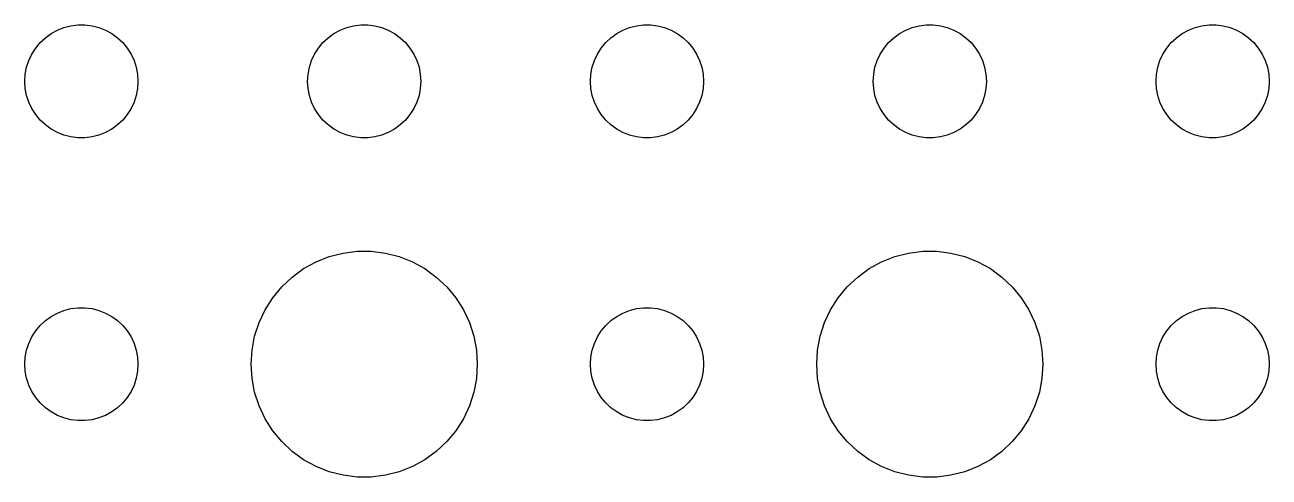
# Model space of a CAD drawing. Header units: metres. Extents: x -112 to 112, y -112 to 112.
# Drawn here: x 6 to 39, y 42.01 to 54 of the extents above; entities that cross this region are included whole.
import ezdxf

# ---------------------------------------------------------------- set-up
doc = ezdxf.new("R2010")
doc.units = ezdxf.units.M

msp = doc.modelspace()

# ---------------------------------------------------------------- linework, layer by layer
for p, q in [((6.69626, 53.7665), (6.86133, 53.8572)), ((6.86133, 53.8572), (7.03647, 53.9266)), ((7.03647, 53.9266), (7.21892, 53.9734)), ((7.21892, 53.9734), (7.40581, 53.997)), ((7.40581, 53.997), (7.59418, 53.997)), ((7.59418, 53.997), (7.78107, 53.9734)), ((7.78107, 53.9734), (7.96352, 53.9266)), ((7.96352, 53.9266), (8.13866, 53.8572)), ((8.13866, 53.8572), (8.30373, 53.7665)), ((14.1963, 53.7665), (14.3613, 53.8572)), ((14.3613, 53.8572), (14.5365, 53.9266)), ((14.5365, 53.9266), (14.7189, 53.9734)), ((14.7189, 53.9734), (14.9058, 53.997)), ((14.9058, 53.997), (15.0942, 53.997)), ((15.0942, 53.997), (15.2811, 53.9734)), ((15.2811, 53.9734), (15.4635, 53.9266)), ((15.4635, 53.9266), (15.6387, 53.8572)), ((15.6387, 53.8572), (15.8037, 53.7665)), ((21.6963, 53.7665), (21.8613, 53.8572)), ((21.8613, 53.8572), (22.0365, 53.9266)), ((22.0365, 53.9266), (22.2189, 53.9734)), ((22.2189, 53.9734), (22.4058, 53.997)), ((22.4058, 53.997), (22.5942, 53.997)), ((22.5942, 53.997), (22.7811, 53.9734)), ((22.7811, 53.9734), (22.9635, 53.9266)), ((22.9635, 53.9266), (23.1387, 53.8572)), ((23.1387, 53.8572), (23.3037, 53.7665)), ((29.1963, 53.7665), (29.3613, 53.8572)), ((29.3613, 53.8572), (29.5365, 53.9266)), ((29.5365, 53.9266), (29.7189, 53.9734)), ((29.7189, 53.9734), (29.9058, 53.997)), ((29.9058, 53.997), (30.0942, 53.997)), ((30.0942, 53.997), (30.2811, 53.9734)), ((30.2811, 53.9734), (30.4635, 53.9266)), ((30.4635, 53.9266), (30.6387, 53.8572)), ((30.6387, 53.8572), (30.8037, 53.7665)), ((36.6963, 53.7665), (36.8613, 53.8572)), ((36.8613, 53.8572), (37.0365, 53.9266)), ((37.0365, 53.9266), (37.2189, 53.9734)), ((37.2189, 53.9734), (37.4058, 53.997)), ((37.4058, 53.997), (37.5942, 53.997)), ((37.5942, 53.997), (37.7811, 53.9734)), ((37.7811, 53.9734), (37.9635, 53.9266)), ((37.9635, 53.9266), (38.1387, 53.8572)), ((38.1387, 53.8572), (38.3037, 53.7665)), ((6.28647, 53.3817), (6.40654, 53.5268)), ((6.40654, 53.5268), (6.54385, 53.6558)), ((6.54385, 53.6558), (6.69626, 53.7665)), ((8.30373, 53.7665), (8.45613, 53.6558)), ((8.45613, 53.6558), (8.59344, 53.5268)), ((8.59344, 53.5268), (8.71352, 53.3817)), ((13.7865, 53.3817), (13.9065, 53.5268)), ((13.9065, 53.5268), (14.0439, 53.6558)), ((14.0439, 53.6558), (14.1963, 53.7665)), ((15.8037, 53.7665), (15.9561, 53.6558)), ((15.9561, 53.6558), (16.0934, 53.5268)), ((16.0934, 53.5268), (16.2135, 53.3817)), ((21.2865, 53.3817), (21.4065, 53.5268)), ((21.4065, 53.5268), (21.5439, 53.6558)), ((21.5439, 53.6558), (21.6963, 53.7665)), ((23.3037, 53.7665), (23.4561, 53.6558)), ((23.4561, 53.6558), (23.5934, 53.5268)), ((23.5934, 53.5268), (23.7135, 53.3817)), ((28.7865, 53.3817), (28.9065, 53.5268)), ((28.9065, 53.5268), (29.0439, 53.6558)), ((29.0439, 53.6558), (29.1963, 53.7665)), ((30.8037, 53.7665), (30.9561, 53.6558)), ((30.9561, 53.6558), (31.0934, 53.5268)), ((31.0934, 53.5268), (31.2135, 53.3817)), ((36.2865, 53.3817), (36.4065, 53.5268)), ((36.4065, 53.5268), (36.5439, 53.6558)), ((36.5439, 53.6558), (36.6963, 53.7665)), ((38.3037, 53.7665), (38.4561, 53.6558)), ((38.4561, 53.6558), (38.5934, 53.5268)), ((38.5934, 53.5268), (38.7135, 53.3817)), ((6.10533, 53.0522), (6.18553, 53.2226)), ((6.18553, 53.2226), (6.28647, 53.3817)), ((8.71352, 53.3817), (8.81445, 53.2226)), ((8.81445, 53.2226), (8.89465, 53.0522)), ((13.6053, 53.0522), (13.6855, 53.2226)), ((13.6855, 53.2226), (13.7865, 53.3817)), ((16.2135, 53.3817), (16.3145, 53.2226)), ((16.3145, 53.2226), (16.3947, 53.0522)), ((21.1053, 53.0522), (21.1855, 53.2226)), ((21.1855, 53.2226), (21.2865, 53.3817)), ((23.7135, 53.3817), (23.8145, 53.2226)), ((23.8145, 53.2226), (23.8947, 53.0522)), ((28.6053, 53.0522), (28.6855, 53.2226)), ((28.6855, 53.2226), (28.7865, 53.3817)), ((31.2135, 53.3817), (31.3145, 53.2226)), ((31.3145, 53.2226), (31.3947, 53.0522)), ((36.1053, 53.0522), (36.1855, 53.2226)), ((36.1855, 53.2226), (36.2865, 53.3817)), ((38.7135, 53.3817), (38.8145, 53.2226)), ((38.8145, 53.2226), (38.8947, 53.0522)), ((6.01183, 52.688), (6.04712, 52.873)), ((6.04712, 52.873), (6.10533, 53.0522)), ((8.89465, 53.0522), (8.95287, 52.873)), ((8.95287, 52.873), (8.98816, 52.688)), ((13.5118, 52.688), (13.5471, 52.873)), ((13.5471, 52.873), (13.6053, 53.0522)), ((16.3947, 53.0522), (16.4529, 52.873)), ((16.4529, 52.873), (16.4882, 52.688)), ((21.0118, 52.688), (21.0471, 52.873)), ((21.0471, 52.873), (21.1053, 53.0522)), ((23.8947, 53.0522), (23.9529, 52.873)), ((23.9529, 52.873), (23.9882, 52.688)), ((28.5118, 52.688), (28.5471, 52.873)), ((28.5471, 52.873), (28.6053, 53.0522)), ((31.3947, 53.0522), (31.4529, 52.873)), ((31.4529, 52.873), (31.4882, 52.688)), ((36.0118, 52.688), (36.0471, 52.873)), ((36.0471, 52.873), (36.1053, 53.0522)), ((38.8947, 53.0522), (38.9529, 52.873)), ((38.9529, 52.873), (38.9882, 52.688)), ((6, 52.5), (6.01183, 52.688)), ((6.01183, 52.312), (6, 52.5)), ((8.98816, 52.688), (9, 52.5)), ((9, 52.5), (8.98816, 52.312)), ((13.5, 52.5), (13.5118, 52.688)), ((13.5118, 52.312), (13.5, 52.5)), ((16.4882, 52.688), (16.5, 52.5)), ((16.5, 52.5), (16.4882, 52.312)), ((21, 52.5), (21.0118, 52.688)), ((21.0118, 52.312), (21, 52.5)), ((23.9882, 52.688), (24, 52.5)), ((24, 52.5), (23.9882, 52.312)), ((28.5, 52.5), (28.5118, 52.688)), ((28.5118, 52.312), (28.5, 52.5)), ((31.4882, 52.688), (31.5, 52.5)), ((31.5, 52.5), (31.4882, 52.312)), ((36, 52.5), (36.0118, 52.688)), ((36.0118, 52.312), (36, 52.5)), ((38.9882, 52.688), (39, 52.5)), ((39, 52.5), (38.9882, 52.312)), ((6.04712, 52.127), (6.01183, 52.312)), ((8.98816, 52.312), (8.95287, 52.127)), ((13.5471, 52.127), (13.5118, 52.312)), ((16.4882, 52.312), (16.4529, 52.127)), ((21.0471, 52.127), (21.0118, 52.312)), ((23.9882, 52.312), (23.9529, 52.127)), ((28.5471, 52.127), (28.5118, 52.312)), ((31.4882, 52.312), (31.4529, 52.127)), ((36.0471, 52.127), (36.0118, 52.312)), ((38.9882, 52.312), (38.9529, 52.127)), ((6.10533, 51.9478), (6.04712, 52.127)), ((6.18553, 51.7774), (6.10533, 51.9478)), ((8.89465, 51.9478), (8.81445, 51.7774)), ((8.95287, 52.127), (8.89465, 51.9478)), ((13.6053, 51.9478), (13.5471, 52.127)), ((13.6855, 51.7774), (13.6053, 51.9478)), ((16.3947, 51.9478), (16.3145, 51.7774)), ((16.4529, 52.127), (16.3947, 51.9478)), ((21.1053, 51.9478), (21.0471, 52.127)), ((21.1855, 51.7774), (21.1053, 51.9478)), ((23.8947, 51.9478), (23.8145, 51.7774)), ((23.9529, 52.127), (23.8947, 51.9478)), ((28.6053, 51.9478), (28.5471, 52.127)), ((28.6855, 51.7774), (28.6053, 51.9478)), ((31.3947, 51.9478), (31.3145, 51.7774)), ((31.4529, 52.127), (31.3947, 51.9478)), ((36.1053, 51.9478), (36.0471, 52.127)), ((36.1855, 51.7774), (36.1053, 51.9478)), ((38.8947, 51.9478), (38.8145, 51.7774)), ((38.9529, 52.127), (38.8947, 51.9478)), ((6.28647, 51.6183), (6.18553, 51.7774)), ((6.40654, 51.4732), (6.28647, 51.6183)), ((8.71352, 51.6183), (8.59344, 51.4732)), ((8.81445, 51.7774), (8.71352, 51.6183)), ((13.7865, 51.6183), (13.6855, 51.7774)), ((13.9065, 51.4732), (13.7865, 51.6183)), ((16.2135, 51.6183), (16.0934, 51.4732)), ((16.3145, 51.7774), (16.2135, 51.6183)), ((21.2865, 51.6183), (21.1855, 51.7774)), ((21.4065, 51.4732), (21.2865, 51.6183)), ((23.7135, 51.6183), (23.5934, 51.4732)), ((23.8145, 51.7774), (23.7135, 51.6183)), ((28.7865, 51.6183), (28.6855, 51.7774)), ((28.9065, 51.4732), (28.7865, 51.6183)), ((31.2135, 51.6183), (31.0934, 51.4732)), ((31.3145, 51.7774), (31.2135, 51.6183)), ((36.2865, 51.6183), (36.1855, 51.7774)), ((36.4065, 51.4732), (36.2865, 51.6183)), ((38.7135, 51.6183), (38.5934, 51.4732)), ((38.8145, 51.7774), (38.7135, 51.6183)), ((6.54385, 51.3442), (6.40654, 51.4732)), ((6.69626, 51.2335), (6.54385, 51.3442)), ((6.86133, 51.1428), (6.69626, 51.2335)), ((8.30373, 51.2335), (8.13866, 51.1428)), ((8.45613, 51.3442), (8.30373, 51.2335)), ((8.59344, 51.4732), (8.45613, 51.3442)), ((14.0439, 51.3442), (13.9065, 51.4732)), ((14.1963, 51.2335), (14.0439, 51.3442)), ((14.3613, 51.1428), (14.1963, 51.2335)), ((15.8037, 51.2335), (15.6387, 51.1428)), ((15.9561, 51.3442), (15.8037, 51.2335)), ((16.0934, 51.4732), (15.9561, 51.3442)), ((21.5439, 51.3442), (21.4065, 51.4732)), ((21.6963, 51.2335), (21.5439, 51.3442)), ((21.8613, 51.1428), (21.6963, 51.2335)), ((23.3037, 51.2335), (23.1387, 51.1428)), ((23.4561, 51.3442), (23.3037, 51.2335)), ((23.5934, 51.4732), (23.4561, 51.3442)), ((29.0439, 51.3442), (28.9065, 51.4732)), ((29.1963, 51.2335), (29.0439, 51.3442)), ((29.3613, 51.1428), (29.1963, 51.2335)), ((30.8037, 51.2335), (30.6387, 51.1428)), ((30.9561, 51.3442), (30.8037, 51.2335)), ((31.0934, 51.4732), (30.9561, 51.3442)), ((36.5439, 51.3442), (36.4065, 51.4732)), ((36.6963, 51.2335), (36.5439, 51.3442)), ((36.8613, 51.1428), (36.6963, 51.2335)), ((38.3037, 51.2335), (38.1387, 51.1428)), ((38.4561, 51.3442), (38.3037, 51.2335)), ((38.5934, 51.4732), (38.4561, 51.3442)), ((7.03647, 51.0734), (6.86133, 51.1428)), ((7.21892, 51.0266), (7.03647, 51.0734)), ((7.40581, 51.003), (7.21892, 51.0266)), ((7.59418, 51.003), (7.40581, 51.003)), ((7.78107, 51.0266), (7.59418, 51.003)), ((7.96352, 51.0734), (7.78107, 51.0266)), ((8.13866, 51.1428), (7.96352, 51.0734)), ((14.5365, 51.0734), (14.3613, 51.1428)), ((14.7189, 51.0266), (14.5365, 51.0734)), ((14.9058, 51.003), (14.7189, 51.0266)), ((15.0942, 51.003), (14.9058, 51.003)), ((15.2811, 51.0266), (15.0942, 51.003)), ((15.4635, 51.0734), (15.2811, 51.0266)), ((15.6387, 51.1428), (15.4635, 51.0734)), ((22.0365, 51.0734), (21.8613, 51.1428)), ((22.2189, 51.0266), (22.0365, 51.0734)), ((22.4058, 51.003), (22.2189, 51.0266)), ((22.5942, 51.003), (22.4058, 51.003)), ((22.7811, 51.0266), (22.5942, 51.003)), ((22.9635, 51.0734), (22.7811, 51.0266)), ((23.1387, 51.1428), (22.9635, 51.0734)), ((29.5365, 51.0734), (29.3613, 51.1428)), ((29.7189, 51.0266), (29.5365, 51.0734)), ((29.9058, 51.003), (29.7189, 51.0266)), ((30.0942, 51.003), (29.9058, 51.003)), ((30.2811, 51.0266), (30.0942, 51.003)), ((30.4635, 51.0734), (30.2811, 51.0266)), ((30.6387, 51.1428), (30.4635, 51.0734)), ((37.0365, 51.0734), (36.8613, 51.1428)), ((37.2189, 51.0266), (37.0365, 51.0734)), ((37.4058, 51.003), (37.2189, 51.0266)), ((37.5942, 51.003), (37.4058, 51.003)), ((37.7811, 51.0266), (37.5942, 51.003)), ((37.9635, 51.0734), (37.7811, 51.0266)), ((38.1387, 51.1428), (37.9635, 51.0734)), ((13.7227, 47.7145), (14.0729, 47.8532)), ((14.0729, 47.8532), (14.4379, 47.9469)), ((14.4379, 47.9469), (14.8116, 47.9941)), ((14.8116, 47.9941), (15.1884, 47.9941)), ((15.1884, 47.9941), (15.5621, 47.9469)), ((15.5621, 47.9469), (15.927, 47.8532)), ((15.927, 47.8532), (16.2773, 47.7145)), ((28.7227, 47.7145), (29.0729, 47.8532)), ((29.0729, 47.8532), (29.4379, 47.9469)), ((29.4379, 47.9469), (29.8116, 47.9941)), ((29.8116, 47.9941), (30.1884, 47.9941)), ((30.1884, 47.9941), (30.5621, 47.9469)), ((30.5621, 47.9469), (30.927, 47.8532)), ((30.927, 47.8532), (31.2773, 47.7145)), ((13.0877, 47.3115), (13.3925, 47.533)), ((13.3925, 47.533), (13.7227, 47.7145)), ((16.2773, 47.7145), (16.6075, 47.533)), ((16.6075, 47.533), (16.9123, 47.3115)), ((28.0877, 47.3115), (28.3925, 47.533)), ((28.3925, 47.533), (28.7227, 47.7145)), ((31.2773, 47.7145), (31.6075, 47.533)), ((31.6075, 47.533), (31.9123, 47.3115)), ((12.8131, 47.0536), (13.0877, 47.3115)), ((16.9123, 47.3115), (17.1869, 47.0536)), ((27.8131, 47.0536), (28.0877, 47.3115)), ((31.9123, 47.3115), (32.1869, 47.0536)), ((12.5729, 46.7634), (12.8131, 47.0536)), ((17.1869, 47.0536), (17.427, 46.7634)), ((27.5729, 46.7634), (27.8131, 47.0536)), ((32.1869, 47.0536), (32.427, 46.7634)), ((12.3711, 46.4453), (12.5729, 46.7634)), ((17.427, 46.7634), (17.6289, 46.4453)), ((27.3711, 46.4453), (27.5729, 46.7634)), ((32.427, 46.7634), (32.6289, 46.4453)), ((6.54385, 46.1558), (6.69626, 46.2665)), ((6.69626, 46.2665), (6.86133, 46.3572)), ((6.86133, 46.3572), (7.03647, 46.4266)), ((7.03647, 46.4266), (7.21892, 46.4734)), ((7.21892, 46.4734), (7.40581, 46.497)), ((7.40581, 46.497), (7.59418, 46.497)), ((7.59418, 46.497), (7.78107, 46.4734)), ((7.78107, 46.4734), (7.96352, 46.4266)), ((7.96352, 46.4266), (8.13866, 46.3572)), ((8.13866, 46.3572), (8.30373, 46.2665)), ((8.30373, 46.2665), (8.45613, 46.1558)), ((12.2107, 46.1044), (12.3711, 46.4453)), ((17.6289, 46.4453), (17.7893, 46.1044)), ((21.5439, 46.1558), (21.6963, 46.2665)), ((21.6963, 46.2665), (21.8613, 46.3572)), ((21.8613, 46.3572), (22.0365, 46.4266)), ((22.0365, 46.4266), (22.2189, 46.4734)), ((22.2189, 46.4734), (22.4058, 46.497)), ((22.4058, 46.497), (22.5942, 46.497)), ((22.5942, 46.497), (22.7811, 46.4734)), ((22.7811, 46.4734), (22.9635, 46.4266)), ((22.9635, 46.4266), (23.1387, 46.3572)), ((23.1387, 46.3572), (23.3037, 46.2665)), ((23.3037, 46.2665), (23.4561, 46.1558)), ((27.2107, 46.1044), (27.3711, 46.4453)), ((32.6289, 46.4453), (32.7893, 46.1044)), ((36.5439, 46.1558), (36.6963, 46.2665)), ((36.6963, 46.2665), (36.8613, 46.3572)), ((36.8613, 46.3572), (37.0365, 46.4266)), ((37.0365, 46.4266), (37.2189, 46.4734)), ((37.2189, 46.4734), (37.4058, 46.497)), ((37.4058, 46.497), (37.5942, 46.497)), ((37.5942, 46.497), (37.7811, 46.4734)), ((37.7811, 46.4734), (37.9635, 46.4266)), ((37.9635, 46.4266), (38.1387, 46.3572)), ((38.1387, 46.3572), (38.3037, 46.2665)), ((38.3037, 46.2665), (38.4561, 46.1558)), ((6.18553, 45.7226), (6.28647, 45.8817)), ((6.28647, 45.8817), (6.40654, 46.0268)), ((6.40654, 46.0268), (6.54385, 46.1558)), ((8.45613, 46.1558), (8.59344, 46.0268)), ((8.59344, 46.0268), (8.71352, 45.8817)), ((8.71352, 45.8817), (8.81445, 45.7226)), ((12.0942, 45.7461), (12.2107, 46.1044)), ((17.7893, 46.1044), (17.9057, 45.7461)), ((21.1855, 45.7226), (21.2865, 45.8817)), ((21.2865, 45.8817), (21.4065, 46.0268)), ((21.4065, 46.0268), (21.5439, 46.1558)), ((23.4561, 46.1558), (23.5934, 46.0268)), ((23.5934, 46.0268), (23.7135, 45.8817)), ((23.7135, 45.8817), (23.8145, 45.7226)), ((27.0942, 45.7461), (27.2107, 46.1044)), ((32.7893, 46.1044), (32.9057, 45.7461)), ((36.1855, 45.7226), (36.2865, 45.8817)), ((36.2865, 45.8817), (36.4065, 46.0268)), ((36.4065, 46.0268), (36.5439, 46.1558)), ((38.4561, 46.1558), (38.5934, 46.0268)), ((38.5934, 46.0268), (38.7135, 45.8817)), ((38.7135, 45.8817), (38.8145, 45.7226)), ((6.04712, 45.373), (6.10533, 45.5522)), ((6.10533, 45.5522), (6.18553, 45.7226)), ((8.81445, 45.7226), (8.89465, 45.5522)), ((8.89465, 45.5522), (8.95287, 45.373)), ((12.0237, 45.376), (12.0942, 45.7461)), ((17.9057, 45.7461), (17.9763, 45.376)), ((21.0471, 45.373), (21.1053, 45.5522)), ((21.1053, 45.5522), (21.1855, 45.7226)), ((23.8145, 45.7226), (23.8947, 45.5522)), ((23.8947, 45.5522), (23.9529, 45.373)), ((27.0237, 45.376), (27.0942, 45.7461)), ((32.9057, 45.7461), (32.9763, 45.376)), ((36.0471, 45.373), (36.1053, 45.5522)), ((36.1053, 45.5522), (36.1855, 45.7226)), ((38.8145, 45.7226), (38.8947, 45.5522)), ((38.8947, 45.5522), (38.9529, 45.373)), ((6.01183, 45.188), (6.04712, 45.373)), ((8.95287, 45.373), (8.98816, 45.188)), ((12, 45), (12.0237, 45.376)), ((17.9763, 45.376), (18, 45)), ((21.0118, 45.188), (21.0471, 45.373)), ((23.9529, 45.373), (23.9882, 45.188)), ((27, 45), (27.0237, 45.376)), ((32.9763, 45.376), (33, 45)), ((36.0118, 45.188), (36.0471, 45.373)), ((38.9529, 45.373), (38.9882, 45.188)), ((6, 45), (6.01183, 45.188)), ((6.01183, 44.812), (6, 45)), ((8.98816, 45.188), (9, 45)), ((9, 45), (8.98816, 44.812)), ((12.0237, 44.624), (12, 45)), ((18, 45), (17.9763, 44.624)), ((21, 45), (21.0118, 45.188)), ((21.0118, 44.812), (21, 45)), ((23.9882, 45.188), (24, 45)), ((24, 45), (23.9882, 44.812)), ((27.0237, 44.624), (27, 45)), ((33, 45), (32.9763, 44.624)), ((36, 45), (36.0118, 45.188)), ((36.0118, 44.812), (36, 45)), ((38.9882, 45.188), (39, 45)), ((39, 45), (38.9882, 44.812)), ((6.04712, 44.627), (6.01183, 44.812)), ((6.10533, 44.4478), (6.04712, 44.627)), ((8.95287, 44.627), (8.89465, 44.4478)), ((8.98816, 44.812), (8.95287, 44.627)), ((12.0942, 44.2539), (12.0237, 44.624)), ((17.9763, 44.624), (17.9057, 44.2539)), ((21.0471, 44.627), (21.0118, 44.812)), ((21.1053, 44.4478), (21.0471, 44.627)), ((23.9529, 44.627), (23.8947, 44.4478)), ((23.9882, 44.812), (23.9529, 44.627)), ((27.0942, 44.2539), (27.0237, 44.624)), ((32.9763, 44.624), (32.9057, 44.2539)), ((36.0471, 44.627), (36.0118, 44.812)), ((36.1053, 44.4478), (36.0471, 44.627)), ((38.9529, 44.627), (38.8947, 44.4478)), ((38.9882, 44.812), (38.9529, 44.627)), ((6.18553, 44.2774), (6.10533, 44.4478)), ((6.28647, 44.1183), (6.18553, 44.2774)), ((8.81445, 44.2774), (8.71352, 44.1183)), ((8.89465, 44.4478), (8.81445, 44.2774)), ((12.2107, 43.8956), (12.0942, 44.2539)), ((17.9057, 44.2539), (17.7893, 43.8956)), ((21.1855, 44.2774), (21.1053, 44.4478)), ((21.2865, 44.1183), (21.1855, 44.2774)), ((23.8145, 44.2774), (23.7135, 44.1183)), ((23.8947, 44.4478), (23.8145, 44.2774)), ((27.2107, 43.8956), (27.0942, 44.2539)), ((32.9057, 44.2539), (32.7893, 43.8956)), ((36.1855, 44.2774), (36.1053, 44.4478)), ((36.2865, 44.1183), (36.1855, 44.2774)), ((38.8145, 44.2774), (38.7135, 44.1183)), ((38.8947, 44.4478), (38.8145, 44.2774)), ((6.40654, 43.9732), (6.28647, 44.1183)), ((6.54385, 43.8442), (6.40654, 43.9732)), ((8.59344, 43.9732), (8.45613, 43.8442)), ((8.71352, 44.1183), (8.59344, 43.9732)), ((12.3711, 43.5547), (12.2107, 43.8956)), ((17.7893, 43.8956), (17.6289, 43.5547)), ((21.4065, 43.9732), (21.2865, 44.1183)), ((21.5439, 43.8442), (21.4065, 43.9732)), ((23.5934, 43.9732), (23.4561, 43.8442)), ((23.7135, 44.1183), (23.5934, 43.9732)), ((27.3711, 43.5547), (27.2107, 43.8956)), ((32.7893, 43.8956), (32.6289, 43.5547)), ((36.4065, 43.9732), (36.2865, 44.1183)), ((36.5439, 43.8442), (36.4065, 43.9732)), ((38.5934, 43.9732), (38.4561, 43.8442)), ((38.7135, 44.1183), (38.5934, 43.9732)), ((6.69626, 43.7335), (6.54385, 43.8442)), ((6.86133, 43.6428), (6.69626, 43.7335)), ((7.03647, 43.5734), (6.86133, 43.6428)), ((7.21892, 43.5266), (7.03647, 43.5734)), ((7.96352, 43.5734), (7.78107, 43.5266)), ((8.13866, 43.6428), (7.96352, 43.5734)), ((8.30373, 43.7335), (8.13866, 43.6428)), ((8.45613, 43.8442), (8.30373, 43.7335)), ((21.6963, 43.7335), (21.5439, 43.8442)), ((21.8613, 43.6428), (21.6963, 43.7335)), ((22.0365, 43.5734), (21.8613, 43.6428)), ((22.2189, 43.5266), (22.0365, 43.5734)), ((22.9635, 43.5734), (22.7811, 43.5266)), ((23.1387, 43.6428), (22.9635, 43.5734)), ((23.3037, 43.7335), (23.1387, 43.6428)), ((23.4561, 43.8442), (23.3037, 43.7335)), ((36.6963, 43.7335), (36.5439, 43.8442)), ((36.8613, 43.6428), (36.6963, 43.7335)), ((37.0365, 43.5734), (36.8613, 43.6428)), ((37.2189, 43.5266), (37.0365, 43.5734)), ((37.9635, 43.5734), (37.7811, 43.5266)), ((38.1387, 43.6428), (37.9635, 43.5734)), ((38.3037, 43.7335), (38.1387, 43.6428)), ((38.4561, 43.8442), (38.3037, 43.7335)), ((7.40581, 43.503), (7.21892, 43.5266)), ((7.59418, 43.503), (7.40581, 43.503)), ((7.78107, 43.5266), (7.59418, 43.503)), ((12.5729, 43.2366), (12.3711, 43.5547)), ((12.8131, 42.9464), (12.5729, 43.2366)), ((17.427, 43.2366), (17.1869, 42.9464)), ((17.6289, 43.5547), (17.427, 43.2366)), ((22.4058, 43.503), (22.2189, 43.5266)), ((22.5942, 43.503), (22.4058, 43.503)), ((22.7811, 43.5266), (22.5942, 43.503)), ((27.5729, 43.2366), (27.3711, 43.5547)), ((27.8131, 42.9464), (27.5729, 43.2366)), ((32.427, 43.2366), (32.1869, 42.9464)), ((32.6289, 43.5547), (32.427, 43.2366)), ((37.4058, 43.503), (37.2189, 43.5266)), ((37.5942, 43.503), (37.4058, 43.503)), ((37.7811, 43.5266), (37.5942, 43.503)), ((13.0877, 42.6885), (12.8131, 42.9464)), ((17.1869, 42.9464), (16.9123, 42.6885)), ((28.0877, 42.6885), (27.8131, 42.9464)), ((32.1869, 42.9464), (31.9123, 42.6885)), ((13.3925, 42.467), (13.0877, 42.6885)), ((16.9123, 42.6885), (16.6075, 42.467)), ((28.3925, 42.467), (28.0877, 42.6885)), ((31.9123, 42.6885), (31.6075, 42.467)), ((13.7227, 42.2855), (13.3925, 42.467)), ((14.0729, 42.1468), (13.7227, 42.2855)), ((16.2773, 42.2855), (15.927, 42.1468)), ((16.6075, 42.467), (16.2773, 42.2855)), ((28.7227, 42.2855), (28.3925, 42.467)), ((29.0729, 42.1468), (28.7227, 42.2855)), ((31.2773, 42.2855), (30.927, 42.1468)), ((31.6075, 42.467), (31.2773, 42.2855)), ((14.4379, 42.0531), (14.0729, 42.1468)), ((14.8116, 42.0059), (14.4379, 42.0531)), ((15.1884, 42.0059), (14.8116, 42.0059)), ((15.5621, 42.0531), (15.1884, 42.0059)), ((15.927, 42.1468), (15.5621, 42.0531)), ((29.4379, 42.0531), (29.0729, 42.1468)), ((29.8116, 42.0059), (29.4379, 42.0531)), ((30.1884, 42.0059), (29.8116, 42.0059)), ((30.5621, 42.0531), (30.1884, 42.0059)), ((30.927, 42.1468), (30.5621, 42.0531))]:
    msp.add_line(p, q)

doc.saveas('drawing.dxf')
